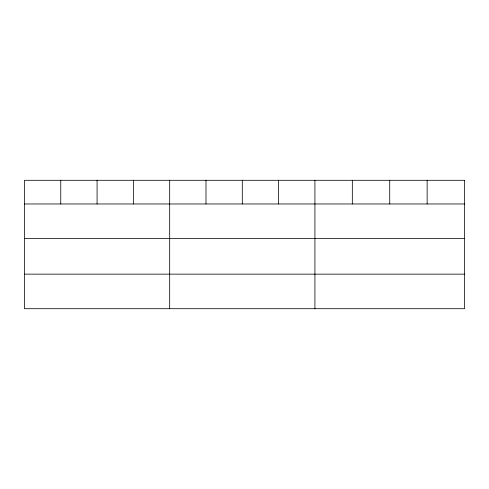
<?xml version="1.0" encoding="UTF-8"?>
<svg xmlns="http://www.w3.org/2000/svg" width="489" height="489" viewBox="0 0 489 489"><rect width="100%" height="100%" fill="white"/><g stroke="black" fill="none" stroke-linecap="round" stroke-linejoin="round"><path stroke-width="0.73" d="M24.45 203.974L464.55 203.974M24.45 238.534L464.55 238.534M24.45 274.146L464.55 274.146M427.141 180.294L427.141 203.974M389.733 180.294L389.733 203.974M352.324 180.294L352.324 203.974M314.916 180.294L314.916 308.706M278.608 180.294L278.608 203.974M242.299 180.294L242.299 203.974M205.991 180.294L205.991 203.974M169.683 180.294L169.683 308.706M133.375 180.294L133.375 203.974M97.067 180.294L97.067 203.974M60.758 180.294L60.758 203.974M464.55 180.294L24.45 180.294L24.45 308.706L464.55 308.706L464.55 180.294"/></g></svg>
